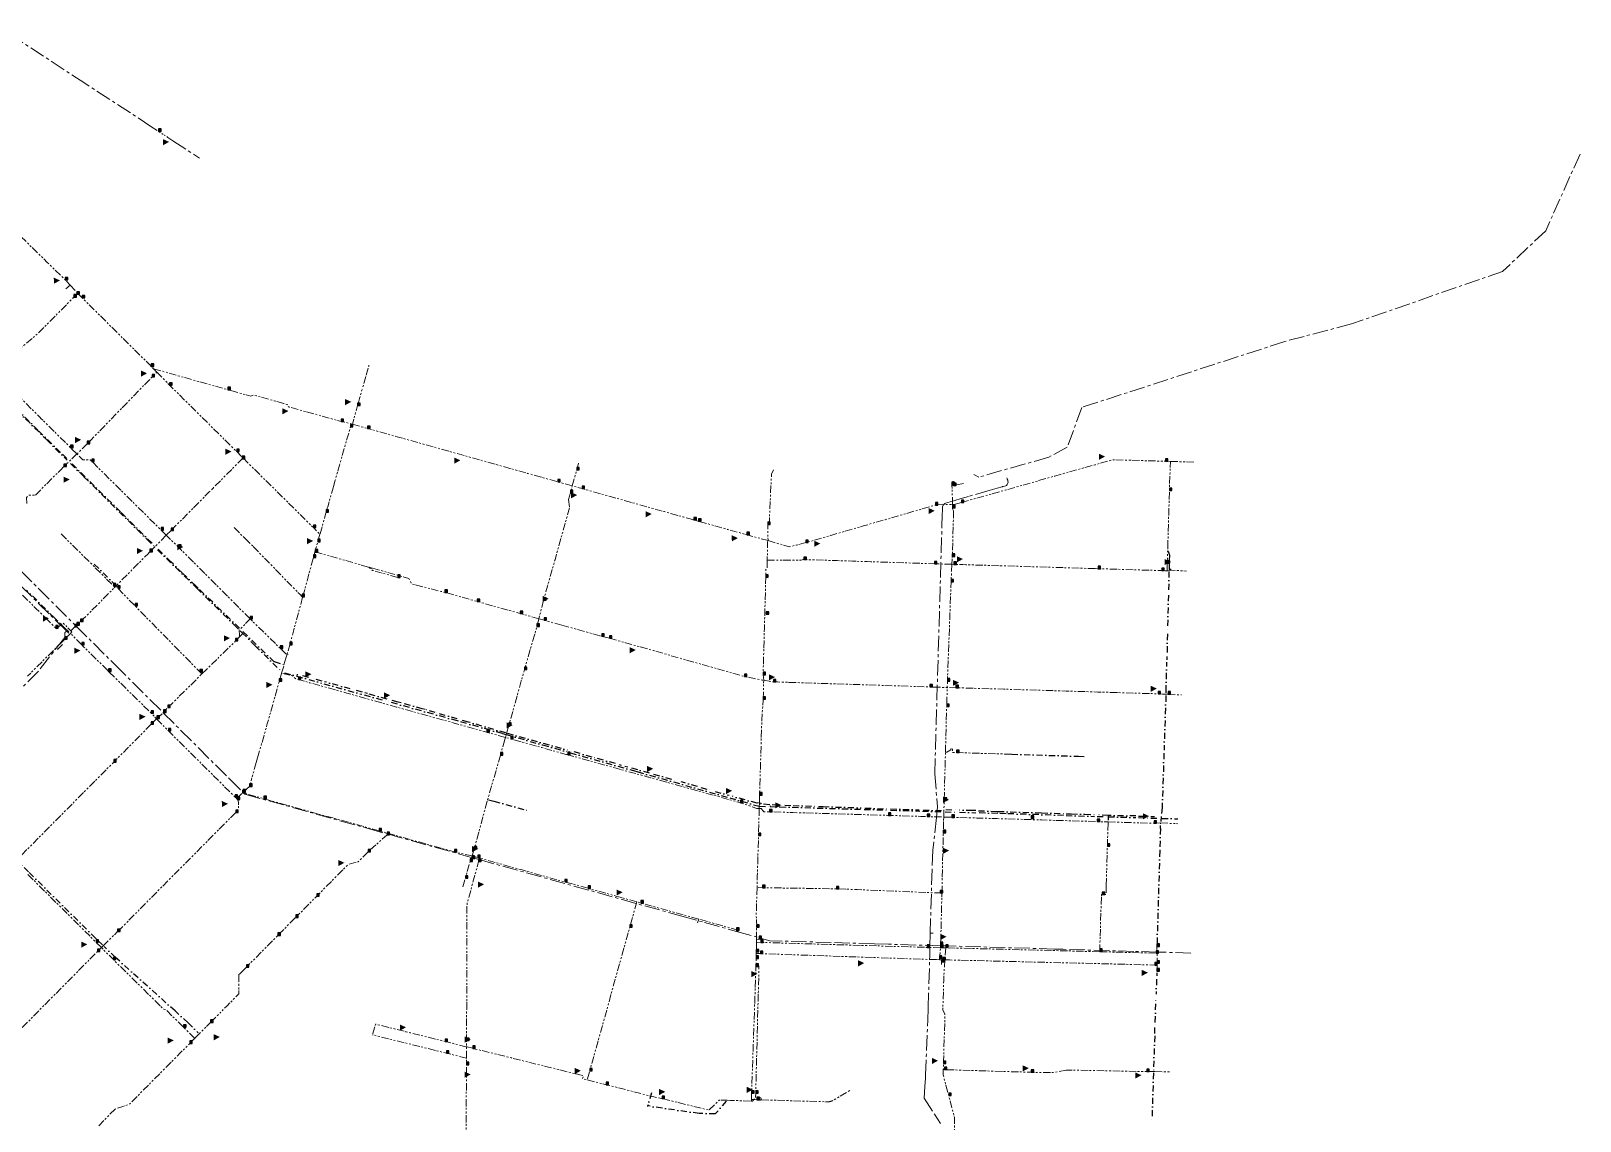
# Model space of a CAD drawing. Header units: millimetres. Extents: x 489358 to 493084, y 5457635 to 5460242.
# Drawn here: x 491824 to 493084, y 5458499 to 5459386 of the extents above; entities that cross this region are included whole.
import ezdxf

# ---------------------------------------------------------------- set-up
doc = ezdxf.new("R2010")
doc.units = ezdxf.units.MM
doc.header["$LTSCALE"] = 10
for name, pattern in [('CENTER', [2, 1.25, -0.25, 0.25, -0.25]), ('DASHDOT', [1, 0.5, -0.25, 0, -0.25]), ('PIPE', [1.305, 0.6, -0.15, 0.15, -0.15, 0.15, -0.105])]:
    doc.linetypes.add(name, pattern=pattern)
for name, color, linetype in [('Abandoned Mains', 10, 'Continuous'), ('Control Valves', 10, 'Continuous'), ('DFPS Mains', 10, 'Continuous'), ('Distribution Mains', 10, 'Continuous'), ('GVRD Trunk Mains', 10, 'Continuous'), ('Hydrants', 10, 'Continuous'), ('Transmission Mains', 10, 'Continuous')]:
    doc.layers.add(name, color=color, linetype=linetype)

# ---------------------------------------------------------------- blocks, each defined once
blk = doc.blocks.new('SUPPLYPOINT')
at = {"linetype": 'Continuous'}
h = blk.add_hatch(color=256, dxfattribs=at)
h.paths.add_polyline_path([(0, 3.90525), (0, 0), (3.90525, 0), (3.90525, 3.90525)])
h.paths.add_polyline_path([(3.254375, 1.952625, -1), (0.650875, 1.952625, -1)], flags=16)
blk.add_lwpolyline([(0, 0), (3.90525, 0), (3.90525, 3.90525), (0, 3.90525)], close=True)
blk.add_circle((1.952625, 1.952625), 1.30175)
blk = doc.blocks.new('DAR')
blk.add_solid([(-2.25, 0.34), (-2.24, -0.41), (0, 0)])

msp = doc.modelspace()

# ---------------------------------------------------------------- linework, layer by layer
at = {"layer": 'Abandoned Mains', "color": 40, "linetype": 'DASHDOT', "lineweight": -3, "true_color": 0xffaa00}
for points in [[(491783.828, 5459105.544, 0), (491836.629, 5459053.16, 0), (491853.394, 5459036.521, 0)], [(491853.083, 5459037.687, 0), (491848.089, 5459042.638, 0), (491829.698, 5459060.888, 0), (491789.516, 5459100.767, 0)], [(491856.232, 5459033.705, 0), (491867.139, 5459022.879, 0), (491918.142, 5458972.24, 0), (491923.914, 5458966.556, 0)], [(491857.411, 5459033.397, 0), (491897.411, 5458993.739, 0), (491924.408, 5458966.966, 0)], [(491991.245, 5458900.591, 0), (491959.534, 5458931.661, 0), (491937.753, 5458952.99, 0), (491925.344, 5458965.151, 0)], [(491993.597, 5458899.68, 0), (491960.024, 5458932.171, 0), (491958.054, 5458934.071, 0), (491947.113, 5458944.66, 0), (491938.143, 5458953.34, 0), (491925.773, 5458965.495, 0)], [(492748.929, 5458962.345, 0), (492750.018, 5458959.207, 0)], [(492750.018, 5458959.207, 0), (492749.913, 5458954.873, 0)], [(491875.54, 5458951.838, 0), (491892.226, 5458935.296, 0), (491893.291, 5458934.188, 0)], [(492098.703, 5458949.421, 0), (492101.408, 5458948.66, 0)], [(492749.696, 5458945.879, 0), (492749.282, 5458928.829, 0)], [(492749.855, 5458952.462, 0), (492749.737, 5458947.597, 0)], [(492751.467, 5458947.557, 0), (492750.567, 5458947.557, 0), (492749.737, 5458947.597, 0)], [(491845.809, 5458905.469, 0), (491843.03, 5458908.215, 0), (491820.327, 5458930.703, 0)], [(492749.257, 5458926.706, 0), (492748.512, 5458897.119, 0)], [(491854.683, 5458896.856, 0), (491851.039, 5458900.287, 0), (491849.739, 5458901.576, 0), (491847.229, 5458904.062, 0)], [(491991.245, 5458900.591, 0), (491992.876, 5458898.96, 0)], [(491996.445, 5458895.392, 0), (491993.694, 5458892.641, 0)], [(491996.445, 5458895.392, 0), (491994.301, 5458897.536, 0)], [(492026.928, 5458870.714, 0), (492021.796, 5458872.392, 0), (491995.034, 5458898.291, 0)], [(492006.395, 5458885.442, 0), (491996.445, 5458895.392, 0)], [(492748.462, 5458895.074, 0), (492748.061, 5458878.795, 0)], [(491845.211, 5458882.906, 0), (491846.246, 5458882.938, 0), (491852.776, 5458889.532, 0)], [(492006.395, 5458885.442, 0), (492027.433, 5458864.695, 0)], [(492747.313, 5458847.018, 0), (492747.317, 5458848.255, 0), (492747.928, 5458871.968, 0)], [(492748.037, 5458876.78, 0), (492747.946, 5458873.84, 0)], [(492030.168, 5458863.429, 0), (492040.195, 5458860.743, 0)], [(492040.585, 5458862.233, 0), (492040.195, 5458860.743, 0)], [(492040.195, 5458860.743, 0), (492060.339, 5458855.024, 0)], [(492050.071, 5458859.66, 0), (492042.895, 5458861.643, 0)], [(492060.806, 5458856.693, 0), (492053.009, 5458858.848, 0)], [(492062.266, 5458854.487, 0), (492093.104, 5458845.897, 0)], [(492083.755, 5458850.349, 0), (492062.734, 5458856.16, 0)], [(492093.588, 5458847.626, 0), (492086.691, 5458849.536, 0)], [(492095.031, 5458845.361, 0), (492113.729, 5458840.152, 0)], [(492113.741, 5458842.052, 0), (492097.853, 5458846.444, 0), (492095.515, 5458847.092, 0)], [(492125.013, 5458838.938, 0), (492122.632, 5458839.594, 0), (492116.679, 5458841.24, 0)], [(492747.217, 5458844.905, 0), (492745.673, 5458800.537, 0)], [(492207.588, 5458813.996, 0), (492171.79, 5458823.975, 0), (492170.826, 5458824.244, 0), (492114.692, 5458839.884, 0)], [(492170.75, 5458825.946, 0), (492152.891, 5458831.125, 0), (492144.691, 5458833.494, 0), (492142.341, 5458834.144, 0), (492127.951, 5458838.127, 0)], [(492210.288, 5458814.496, 0), (492179.79, 5458823.325, 0), (492173.678, 5458825.097, 0)], [(492207.588, 5458813.996, 0), (492210.538, 5458813.146, 0), (492240.148, 5458804.757, 0), (492259.954, 5458799.145, 0)], [(492211.438, 5458814.196, 0), (492260.477, 5458800.488, 0)], [(492262.581, 5458798.401, 0), (492314.055, 5458783.819, 0), (492317.524, 5458782.839, 0), (492392.372, 5458761.62, 0), (492416.43, 5458754.801, 0), (492425.23, 5458754.551, 0)], [(492299.497, 5458789.568, 0), (492280.425, 5458794.898, 0), (492262.611, 5458799.887, 0)], [(492621.746, 5458797.143, 0), (492676.228, 5458795.511, 0)], [(492676.228, 5458795.511, 0), (492680.794, 5458795.374, 0)], [(492745.621, 5458798.029, 0), (492744.118, 5458753.854, 0), (492743.213, 5458746.572, 0)], [(492302.433, 5458788.749, 0), (492304.197, 5458788.257, 0)], [(492307.133, 5458787.438, 0), (492309.497, 5458786.778, 0)], [(492312.433, 5458785.959, 0), (492327.526, 5458781.739, 0)], [(492330.462, 5458780.919, 0), (492349.895, 5458775.489, 0)], [(492366.054, 5458770.98, 0), (492355.773, 5458773.849, 0), (492352.831, 5458774.67, 0)], [(492368.99, 5458770.16, 0), (492376.364, 5458768.1, 0)], [(492380.482, 5458766.95, 0), (492391.851, 5458763.742, 0)], [(492196.309, 5458759.916, 0), (492200.539, 5458759.045, 0)], [(492200.539, 5458759.045, 0), (492229.288, 5458750.996, 0)], [(492415.86, 5458757.551, 0), (492414.68, 5458757.301, 0), (492394.785, 5458762.914, 0)], [(492432.042, 5458755.808, 0), (492424.98, 5458756.051, 0), (492418.21, 5458756.531, 0), (492417.43, 5458757.501, 0), (492417.42, 5458757.501, 0)], [(492425.28, 5458755.151, 0), (492425.23, 5458754.551, 0)], [(492425.23, 5458754.551, 0), (492433.18, 5458754.301, 0)], [(492433.18, 5458754.301, 0), (492499.82, 5458752.304, 0)], [(492437.131, 5458755.633, 0), (492443.878, 5458755.401, 0), (492461.545, 5458754.793, 0)], [(492464.591, 5458754.688, 0), (492468.268, 5458754.561, 0), (492499.343, 5458753.484, 0)], [(492502.389, 5458753.379, 0), (492520.228, 5458752.766, 0)], [(492523.226, 5458752.662, 0), (492546.565, 5458751.859, 0)], [(492501.861, 5458752.299, 0), (492520.199, 5458751.727, 0)], [(492523.197, 5458751.633, 0), (492547.043, 5458750.89, 0)], [(492549.093, 5458750.829, 0), (492565.587, 5458750.334, 0)], [(492549.611, 5458751.755, 0), (492565.673, 5458751.203, 0)], [(492567.589, 5458750.274, 0), (492577.144, 5458749.988, 0)], [(492568.173, 5458752.053, 0), (492577.204, 5458751.757, 0)], [(492579.164, 5458749.928, 0), (492592.661, 5458749.523, 0)], [(492592.709, 5458751.236, 0), (492589.773, 5458751.333, 0), (492579.223, 5458751.69, 0)], [(492663.992, 5458747.376, 0), (492617.171, 5458748.784, 0), (492610.421, 5458748.984, 0), (492594.698, 5458749.456, 0)], [(492594.754, 5458751.169, 0), (492609.881, 5458750.664, 0), (492610.501, 5458750.644, 0), (492646.12, 5458749.454, 0), (492664.068, 5458748.834, 0)], [(492665.997, 5458748.792, 0), (492670.17, 5458748.654, 0), (492681.12, 5458748.284, 0), (492689.241, 5458748.018, 0)], [(492665.997, 5458747.214, 0), (492689.15, 5458746.619, 0)], [(492691.248, 5458746.556, 0), (492700.28, 5458746.284, 0)], [(492700.308, 5458747.244, 0), (492691.306, 5458747.95, 0)], [(492700.28, 5458746.284, 0), (492700.202, 5458743.597, 0)], [(492700.308, 5458747.244, 0), (492700.28, 5458746.284, 0)], [(492700.28, 5458746.284, 0), (492722.759, 5458745.607, 0)], [(492722.786, 5458746.908, 0), (492700.308, 5458747.244, 0)], [(492724.769, 5458745.552, 0), (492732.763, 5458745.312, 0)], [(492724.814, 5458746.84, 0), (492731.594, 5458746.615, 0)], [(492734.8, 5458745.251, 0), (492742.019, 5458745.034, 0)], [(492735.01, 5458746.501, 0), (492737.808, 5458746.404, 0)], [(492743.213, 5458746.572, 0), (492742.941, 5458742.3, 0)], [(492744.016, 5458744.974, 0), (492756.904, 5458744.592, 0)], [(492742.692, 5458736.831, 0), (492742.177, 5458718.704, 0), (492739.962, 5458642.337, 0)], [(492742.692, 5458736.831, 0), (492742.73, 5458738.049, 0), (492742.78, 5458739.104, 0)], [(491882.12, 5458642.049, 0), (491878.341, 5458645.686, 0), (491876.411, 5458647.596, 0), (491822.09, 5458701.383, 0), (491813.044, 5458710.428, 0)], [(491951.743, 5458578.638, 0), (491941.303, 5458588.237, 0), (491892.842, 5458631.736, 0), (491883.562, 5458640.662, 0)], [(492739.651, 5458614.153, 0), (492739.231, 5458601.94, 0)], [(492739.801, 5458619.322, 0), (492739.721, 5458616.973, 0)], [(492738.14, 5458569.921, 0), (492738.429, 5458578.953, 0), (492739.175, 5458599.134, 0)], [(491951.743, 5458578.638, 0), (491960.132, 5458570.341, 0)], [(492738.055, 5458567.924, 0), (492737.105, 5458539.965, 0)], [(492737.07, 5458537.843, 0), (492735.817, 5458499.697, 0)], [(492328.634, 5458521.577, 0), (492325.735, 5458510.947, 0)], [(492389.531, 5458514.79, 0), (492380.683, 5458504.498, 0), (492367.583, 5458504.848, 0), (492325.735, 5458510.947, 0)], [(492416.629, 5458515.981, 0), (492417.529, 5458515.956, 0)], [(492325.235, 5458511.047, 0), (492325.735, 5458510.947, 0)]]:
    msp.add_polyline3d(points, dxfattribs=at)
at = {"layer": 'DFPS Mains', "color": 5, "linetype": 'CENTER', "lineweight": 5}
for points in [[(491852.959, 5458897.391, 0), (491852.529, 5458897.822, 0), (491838.835, 5458911.394, 0), (491795.295, 5458954.543, 0)], [(491851.526, 5458896.15, 0), (491851.503, 5458892.224, 0), (491830.147, 5458864.836, 0), (491796.665, 5458831.029, 0)], [(491852.959, 5458897.391, 0), (491851.988, 5458896.55, 0), (491851.526, 5458896.15, 0)], [(491854.683, 5458895.687, 0), (491853.461, 5458896.889, 0), (491852.959, 5458897.391, 0)]]:
    msp.add_polyline3d(points, dxfattribs=at)
at = {"layer": 'Distribution Mains', "color": 140, "linetype": 'PIPE', "lineweight": 5, "true_color": 0x00aaff, "flags": 128}
for points in [[(491921.625, 5459308.016), (491927.818, 5459303.971), (491929.898, 5459302.612), (491932.827, 5459300.698)], [(491939.414, 5459296.371), (491937.743, 5459297.469), (491935.408, 5459299), (491932.827, 5459300.698)], [(491797.045, 5459236.74), (491801.003, 5459232.868), (491803.647, 5459230.281), (491837.286, 5459197.371), (491844.027, 5459190.771), (491849.917, 5459185.011), (491851.887, 5459183.081), (491855.877, 5459178.861)], [(491862.017, 5459172.121), (491861.383, 5459171.483), (491859.007, 5459169.091), (491846.987, 5459156.97), (491829.806, 5459139.65), (491816.347, 5459128.249), (491812.267, 5459124.129), (491802.817, 5459114.597), (491802.167, 5459113.957), (491795.184, 5459107.16)], [(491852.327, 5459175.771), (491855.877, 5459178.861)], [(491855.877, 5459178.861), (491862.017, 5459172.121)], [(491862.017, 5459172.121), (491865.687, 5459168.491), (491876.958, 5459157.301), (491887.998, 5459146.342), (491920.407, 5459114.165), (491921.89, 5459112.693), (491923.8, 5459110.743)], [(491861.324, 5459041.478), (491856.273, 5459046.517), (491835.706, 5459066.936), (491832.163, 5459070.454), (491831.595, 5459071.018), (491800.071, 5459102.315), (491796.875, 5459105.484)], [(491870.999, 5459050.988), (491872.589, 5459052.63), (491901.649, 5459082.621), (491905.279, 5459086.371), (491922.024, 5459103.659), (491922.59, 5459104.243), (491926.34, 5459108.143)], [(491923.8, 5459110.743), (491950.971, 5459103.074), (491984.192, 5459093.695), (491987.302, 5459092.815), (491995.052, 5459090.615), (492002.843, 5459088.396), (492004.743, 5459089.446), (492005.913, 5459089.116), (492007.373, 5459088.716), (492021.772, 5459084.696), (492024.982, 5459083.806), (492029.392, 5459082.576), (492032.342, 5459081.746), (492033.392, 5459079.896), (492034.292, 5459079.646), (492041.592, 5459077.596), (492044.272, 5459076.847), (492061.935, 5459071.905), (492063.642, 5459071.427), (492076.241, 5459067.897), (492078.991, 5459067.447), (492084.541, 5459065.897)], [(491923.8, 5459110.743), (491924.84, 5459109.683), (491926.34, 5459108.143)], [(491926.34, 5459108.143), (491936.79, 5459097.443), (491942.786, 5459091.497), (491989.163, 5459045.504), (491991.343, 5459043.344), (491996.523, 5459038.215)], [(492096.633, 5459105.516), (492098.734, 5459113.012), (492098.951, 5459113.737)], [(492090.141, 5459082.327), (492091.359, 5459086.686), (492093.673, 5459094.947)], [(492096.385, 5459104.632), (492093.673, 5459094.947)], [(492090.141, 5459082.327), (492089.741, 5459080.897), (492085.441, 5459065.637)], [(492070.05, 5459015.016), (492071.542, 5459020.26), (492075.023, 5459032.466), (492075.783, 5459035.116), (492083.891, 5459063.547), (492084.541, 5459065.897)], [(492084.541, 5459065.897), (492085.441, 5459065.637)], [(492085.441, 5459065.637), (492097.791, 5459062.147)], [(492264.335, 5459015.5), (492252.586, 5459018.799), (492240.536, 5459022.169), (492227.936, 5459025.699), (492213.537, 5459029.739), (492192.688, 5459035.579), (492174.529, 5459040.658), (492156.459, 5459045.718), (492120.69, 5459055.738), (492097.791, 5459062.147)], [(491869.839, 5459049.789), (491868.979, 5459048.949), (491861.324, 5459041.478)], [(491870.999, 5459050.988), (491869.839, 5459049.789)], [(491847.914, 5459028.262), (491850.834, 5459031.279), (491861.324, 5459041.478)], [(491934.08, 5458975.34), (491929.778, 5458979.597), (491908.7, 5459000.487), (491906.381, 5459002.785), (491873.527, 5459035.346), (491872.228, 5459036.633), (491866.194, 5459036.608), (491861.324, 5459041.478)], [(491996.523, 5459038.215), (491995.843, 5459037.545), (491978.74, 5459020.317), (491972.222, 5459013.752)], [(491996.523, 5459038.215), (492027.485, 5459007.524), (492028.336, 5459006.688), (492053.694, 5458981.544), (492059.054, 5458976.194)], [(492264.335, 5459015.5), (492267.935, 5459028.45), (492268.685, 5459031.09), (492269.095, 5459032.55), (492269.585, 5459034.3)], [(492580.872, 5459002.006), (492591.357, 5459004.968), (492616.523, 5459012.078), (492650.898, 5459021.791), (492656.82, 5459023.464), (492689.648, 5459032.738), (492693.498, 5459033.828), (492698.568, 5459035.258), (492703.938, 5459036.799), (492712.79, 5459036.533), (492743.518, 5459035.609), (492746.868, 5459035.509)], [(492746.868, 5459035.509), (492750.818, 5459035.399)], [(492748.702, 5458965.222), (492749.868, 5459004.898), (492750.068, 5459011.609), (492750.818, 5459035.399)], [(492750.818, 5459035.399), (492770.916, 5459034.86)], [(491827.558, 5459008.056), (491831.648, 5459012.116), (491833.178, 5459013.637), (491847.914, 5459028.262)], [(492428.028, 5459028.504), (492426.378, 5459024.904), (492424.909, 5458992.993), (492424.629, 5458986.853), (492423.379, 5458986.253)], [(492573.172, 5459016.156), (492573.222, 5459017.656), (492574.222, 5459019.256)], [(492582.672, 5459017.556), (492574.672, 5459015.756), (492574.072, 5459015.656), (492573.172, 5459015.506)], [(491820.658, 5459001.196), (491820.468, 5459006.086), (491822.188, 5459007.826), (491827.558, 5459008.056)], [(491937.97, 5458979.201), (491957.712, 5458999.142), (491969.033, 5459010.541), (491971.352, 5459012.882)], [(491972.222, 5459013.752), (491971.352, 5459012.882)], [(492070.05, 5459015.016), (492069.733, 5459013.904), (492065.351, 5458998.551)], [(492261.236, 5459004.349), (492262.785, 5459009.949), (492264.335, 5459015.5)], [(492362.682, 5458987.983), (492360.332, 5458988.641), (492355.124, 5458990.099), (492354.45, 5458990.288), (492340.136, 5458994.292), (492339.269, 5458994.535), (492333.532, 5458996.141), (492330.222, 5458997.069), (492323.043, 5458999.08), (492303.383, 5459004.59), (492295.342, 5459006.84), (492272.285, 5459013.3), (492264.335, 5459015.5)], [(492573.172, 5459015.506), (492573.172, 5459016.156)], [(492573.672, 5459000.356), (492573.172, 5459015.506)], [(492064.294, 5458994.845), (492064.044, 5458993.995), (492063.624, 5458992.495), (492059.054, 5458976.194)], [(492065.038, 5458997.453), (492064.294, 5458994.845)], [(492065.351, 5458998.551), (492065.038, 5458997.453)], [(492262.186, 5458997.749), (492258.315, 5458983.989), (492250.287, 5458955.456), (492250.145, 5458954.953), (492249.24, 5458951.737), (492244.207, 5458933.848), (492241.647, 5458924.738), (492240.987, 5458922.398), (492237.188, 5458907.348)], [(492261.236, 5459004.349), (492262.186, 5458997.749)], [(492423.579, 5458970.952), (492441.128, 5458965.903), (492446.678, 5458967.343), (492454.228, 5458969.303), (492458.32, 5458970.488), (492463.082, 5458971.868), (492465.137, 5458972.463), (492475.496, 5458975.464), (492492.026, 5458980.254), (492501.29, 5458982.942), (492518.153, 5458987.835), (492518.73, 5458988.003), (492519.26, 5458988.157), (492524.925, 5458989.795), (492550.963, 5458997.346), (492558.023, 5458999.396), (492559.773, 5458999.906)], [(492559.773, 5458999.906), (492560.673, 5459000.156)], [(492560.673, 5459000.156), (492573.672, 5459000.356)], [(492574.522, 5458995.306), (492573.502, 5458960.795), (492573.422, 5458958.105), (492573.122, 5458951.704)], [(492573.672, 5459000.356), (492575.022, 5459000.356)], [(492573.672, 5459000.356), (492573.722, 5458998.706)], [(492574.522, 5458995.306), (492573.672, 5458996.856), (492573.672, 5458997.746), (492573.722, 5458998.706)], [(492575.022, 5459000.356), (492580.872, 5459002.006)], [(491937.97, 5458979.201), (491934.08, 5458975.34)], [(491989.244, 5458981.592), (491997.251, 5458973.638)], [(492362.682, 5458987.983), (492363.259, 5458987.822), (492363.741, 5458987.687)], [(492363.741, 5458987.687), (492366.624, 5458986.88)], [(492366.624, 5458986.88), (492367.12, 5458986.741), (492367.616, 5458986.602)], [(492367.616, 5458986.602), (492377.081, 5458983.951), (492390.68, 5458980.141), (492399.083, 5458977.795), (492400.24, 5458977.471), (492406.379, 5458975.751), (492423.579, 5458970.952)], [(492423.379, 5458986.253), (492423.329, 5458984.103), (492423.529, 5458971.602), (492423.579, 5458970.952)], [(491848.513, 5458976.472), (491874.442, 5458950.741), (491891.123, 5458934.187), (491892.207, 5458933.111)], [(491934.08, 5458975.34), (491920.632, 5458961.756)], [(492002.179, 5458907.335), (491966.794, 5458942.893), (491955.998, 5458953.613), (491945.856, 5458963.683), (491944.083, 5458965.444), (491934.08, 5458975.34)], [(491997.251, 5458973.638), (491997.96, 5458972.933)], [(491997.96, 5458972.933), (492004.794, 5458966.143)], [(492059.054, 5458976.194), (492057.344, 5458970.094), (492056.574, 5458967.364), (492054.984, 5458961.724)], [(492423.579, 5458970.952), (492423.179, 5458970.102), (492422.929, 5458954.941)], [(491780.537, 5458962.848), (491791.136, 5458952.338), (491801.072, 5458942.484), (491803.195, 5458942.069), (491803.929, 5458941.342), (491808.52, 5458936.792), (491809.166, 5458934.463), (491815.992, 5458927.698), (491828.073, 5458915.726), (491838.31, 5458905.58), (491842.84, 5458901.091), (491844.118, 5458899.824), (491844.828, 5458899.12)], [(491920.632, 5458961.756), (491918.412, 5458959.51), (491917.555, 5458958.646), (491895.021, 5458935.928)], [(492004.794, 5458966.143), (492042.845, 5458927.043)], [(492053.544, 5458956.444), (492047.425, 5458933.783), (492044.995, 5458924.893)], [(492053.984, 5458958.184), (492053.744, 5458957.344), (492053.544, 5458956.444)], [(492054.984, 5458961.724), (492053.984, 5458958.184)], [(492053.984, 5458958.184), (492055.194, 5458957.894)], [(492054.984, 5458961.724), (492098.703, 5458949.421)], [(492422.929, 5458954.941), (492422.829, 5458948.551), (492421.879, 5458947.351), (492421.729, 5458941.251)], [(492422.929, 5458954.941), (492450.578, 5458955.002), (492452.128, 5458955.602), (492452.728, 5458955.552)], [(492573.122, 5458951.704), (492558.873, 5458952.105), (492524.125, 5458953.234), (492507.232, 5458953.78), (492504.325, 5458953.874), (492492.176, 5458954.274), (492488.216, 5458954.404), (492479.696, 5458954.673), (492452.728, 5458955.552)], [(492748.27, 5458951.028), (492748.316, 5458952.527), (492748.355, 5458953.827), (492748.702, 5458965.222)], [(492122.306, 5458940.996), (492101.896, 5458946.73), (492098.703, 5458949.421)], [(492101.697, 5458948.578), (492131.292, 5458940.245), (492133.542, 5458935.845), (492137.613, 5458934.789), (492157.769, 5458929.558), (492158.32, 5458929.415), (492160.69, 5458928.795), (492187.01, 5458921.414)], [(492573.122, 5458951.704), (492572.472, 5458937.354), (492570.153, 5458874.944), (492569.472, 5458856.654), (492569.322, 5458851.454)], [(492689.712, 5458948.181), (492666.76, 5458948.876), (492653.919, 5458949.265), (492639.019, 5458949.715), (492618.16, 5458950.34), (492615.803, 5458950.412), (492584.465, 5458951.362), (492582.021, 5458951.437), (492581.122, 5458951.464), (492574.772, 5458951.654), (492573.122, 5458951.704)], [(492689.712, 5458948.181), (492691.555, 5458948.129)], [(492691.555, 5458948.129), (492692.455, 5458948.103), (492693.706, 5458948.066)], [(492746.631, 5458946.472), (492743.817, 5458946.556), (492693.706, 5458948.066)], [(492746.631, 5458946.472), (492748.132, 5458946.481)], [(492748.27, 5458951.028), (492748.164, 5458947.53), (492748.132, 5458946.481)], [(492748.132, 5458946.481), (492748.632, 5458946.473)], [(492748.632, 5458946.473), (492751.467, 5458946.83), (492764.053, 5458946.22)], [(491864.39, 5458905.037), (491866.53, 5458907.197), (491872.1, 5458912.817), (491891.611, 5458932.478)], [(491892.207, 5458933.111), (491891.611, 5458932.478)], [(491893.291, 5458934.178), (491892.207, 5458933.111)], [(491895.021, 5458935.928), (491893.291, 5458934.178)], [(491963.083, 5458862.45), (491961.473, 5458864.07), (491938.586, 5458887.384), (491913.019, 5458913.429), (491908.728, 5458917.8), (491894.641, 5458932.148), (491893.291, 5458934.178)], [(492420.03, 5458857.501), (492419.53, 5458861.801), (492419.807, 5458871.776), (492420.574, 5458899.397), (492420.829, 5458908.545), (492420.879, 5458910.341), (492420.898, 5458911.042), (492421.029, 5458915.841), (492421.729, 5458941.251)], [(492044.995, 5458924.893), (492043.065, 5458917.613), (492037.885, 5458898.463), (492035.979, 5458891.409), (492034.596, 5458886.293), (492032.363, 5458878.572)], [(492042.845, 5458927.043), (492044.575, 5458925.313), (492044.995, 5458924.893)], [(492187.01, 5458921.414), (492187.492, 5458921.279)], [(492237.188, 5458907.348), (492222.038, 5458911.597), (492197.379, 5458918.506), (492187.492, 5458921.279)], [(491844.828, 5458899.12), (491849.821, 5458904.163), (491856.503, 5458897.52)], [(491856.503, 5458897.52), (491859.671, 5458900.719), (491860.625, 5458901.592), (491861.359, 5458902.264), (491863.653, 5458904.362), (491864.39, 5458905.037)], [(491993.694, 5458892.641), (491993.529, 5458894.5), (491993.229, 5458897.89), (492002.179, 5458907.335)], [(492032.363, 5458878.572), (492031.268, 5458878.869), (492026.81, 5458883.3), (492002.179, 5458907.335)], [(492237.188, 5458907.348), (492235.588, 5458901.148), (492227.768, 5458874.247), (492225.388, 5458866.037), (492222.808, 5458856.847), (492212.938, 5458821.686), (492212.688, 5458820.796), (492211.118, 5458815.232)], [(492255.866, 5458902.158), (492241.438, 5458906.148), (492237.188, 5458907.348)], [(491856.139, 5458895.486), (491851.54, 5458890.787)], [(491856.503, 5458897.52), (491857.335, 5458896.693), (491856.139, 5458895.486)], [(491865.292, 5458886.132), (491856.139, 5458895.486)], [(491993.694, 5458892.641), (491990.395, 5458889.341), (491989.325, 5458888.281), (491966.544, 5458865.85)], [(492255.866, 5458902.158), (492287.187, 5458893.49)], [(492288.729, 5458893.063), (492287.958, 5458893.276), (492287.187, 5458893.49)], [(492288.729, 5458893.063), (492294.508, 5458891.464)], [(492294.508, 5458891.464), (492304.355, 5458888.739), (492307.545, 5458887.859), (492315.794, 5458885.579), (492316.634, 5458885.349), (492330.383, 5458881.439), (492376.072, 5458868.44), (492398.65, 5458862.02), (492404.33, 5458860.401), (492418.78, 5458857.551), (492420.03, 5458857.501)], [(491851.54, 5458890.787), (491821.304, 5458860.687)], [(491886.395, 5458865.353), (491872.45, 5458879.087), (491867.073, 5458884.379), (491865.292, 5458886.132)], [(492032.363, 5458878.572), (492031.41, 5458875.231)], [(492033.083, 5458878.412), (492032.363, 5458878.572)], [(491963.083, 5458862.45), (491966.544, 5458865.85)], [(492027.91, 5458863.174), (492028.153, 5458863.99), (492029.825, 5458869.759)], [(492028.955, 5458870.051), (492029.825, 5458869.759)], [(492029.825, 5458869.759), (492031.41, 5458875.231)], [(491887.749, 5458864.023), (491887.179, 5458864.581), (491886.395, 5458865.353)], [(491887.749, 5458864.023), (491904.222, 5458847.795), (491920.893, 5458831.379), (491921.742, 5458830.539), (491926.168, 5458826.02)], [(491926.168, 5458826.02), (491931.892, 5458831.189), (491932.291, 5458832.077), (491935.292, 5458835.089), (491962.603, 5458861.97)], [(491962.603, 5458861.97), (491963.083, 5458862.45)], [(492008.397, 5458794.235), (492015.955, 5458821.002), (492024.876, 5458852.572), (492025.996, 5458856.542), (492027.91, 5458863.174)], [(492209.881, 5458810.829), (492194.889, 5458815.02), (492175.804, 5458820.356), (492171.131, 5458821.662), (492151.75, 5458827.081), (492141.163, 5458830.04), (492125.33, 5458834.467), (492121.472, 5458835.546), (492115.676, 5458837.166), (492114.024, 5458837.628), (492097.609, 5458842.217), (492093.439, 5458843.383), (492086.605, 5458845.293), (492084.125, 5458845.986), (492080.828, 5458846.908), (492060.682, 5458852.54), (492050.655, 5458855.344), (492041.558, 5458857.887), (492039.504, 5458858.462), (492036.672, 5458860.821), (492027.91, 5458863.174)], [(492419.58, 5458841.951), (492420.03, 5458857.501)], [(492420.03, 5458857.501), (492427.279, 5458856.051)], [(492427.279, 5458856.051), (492427.879, 5458856.051), (492429.129, 5458856.011), (492431.37, 5458855.938), (492433.1, 5458855.882), (492496.786, 5458853.812), (492502.286, 5458853.632), (492505.026, 5458853.542), (492516.275, 5458853.173), (492551.109, 5458852.039), (492555.274, 5458851.903), (492569.322, 5458851.454)], [(492416.546, 5458758.715), (492416.68, 5458763.951), (492417.173, 5458780.551), (492418.48, 5458824.601), (492419.509, 5458840.829), (492419.58, 5458841.951)], [(492567.883, 5458798.743), (492568.413, 5458818.574), (492568.873, 5458835.954), (492569.322, 5458851.454)], [(492746.839, 5458846.025), (492744.541, 5458846.132), (492740.818, 5458846.305), (492739.618, 5458846.345), (492691.808, 5458847.785), (492678.903, 5458848.175), (492676.269, 5458848.254), (492666.021, 5458848.566), (492662.2, 5458848.681), (492615.315, 5458850.085), (492607.421, 5458850.324), (492596.736, 5458850.644), (492578.772, 5458851.184), (492576.372, 5458851.254), (492569.322, 5458851.454)], [(492746.839, 5458846.025), (492748.837, 5458845.932)], [(492748.837, 5458845.932), (492759.785, 5458845.372)], [(491921.793, 5458821.488), (491902.303, 5458801.832), (491891.321, 5458790.757), (491886.628, 5458786.02), (491882.741, 5458782.097), (491853.38, 5458752.485), (491821.64, 5458720.484), (491812.767, 5458711.564)], [(491921.793, 5458821.488), (491926.168, 5458826.02)], [(491926.168, 5458826.02), (491935.843, 5458816.139), (491990.045, 5458762.23), (491991.245, 5458761.03)], [(492209.388, 5458809.073), (492205.938, 5458796.445), (492198.309, 5458770.065), (492198.139, 5458769.475), (492195.43, 5458760.115), (492186.252, 5458726.115), (492184.87, 5458720.995), (492184.64, 5458720.145), (492182.99, 5458714.294)], [(492209.388, 5458809.073), (492209.881, 5458810.829)], [(492209.881, 5458810.829), (492211.118, 5458815.232)], [(492260.339, 5458796.807), (492259.473, 5458797.048), (492239.532, 5458802.586), (492214.282, 5458809.599), (492209.881, 5458810.829)], [(492007.312, 5458790.392), (492003.5, 5458776.889)], [(492008.397, 5458794.235), (492007.312, 5458790.392)], [(492260.339, 5458796.807), (492261.014, 5458796.62)], [(492416.378, 5458752.965), (492414.55, 5458753.02), (492401.11, 5458757.705), (492392.595, 5458760.071), (492376.737, 5458764.476), (492366.646, 5458767.279), (492360.631, 5458768.949), (492354.834, 5458770.558), (492350.431, 5458771.782), (492327.964, 5458778.023), (492326.649, 5458778.388), (492326.006, 5458778.567), (492325.268, 5458778.772), (492317.076, 5458781.048), (492313.553, 5458782.027), (492310.006, 5458783.011), (492304.699, 5458784.485), (492300, 5458785.79), (492279.476, 5458791.491), (492262.479, 5458796.213), (492261.014, 5458796.62)], [(492566.886, 5458760.301), (492567.883, 5458798.743)], [(492621.746, 5458797.144), (492576.923, 5458798.453), (492573.573, 5458798.553), (492573.673, 5458801.603), (492572.123, 5458801.653), (492572.123, 5458800.753), (492569.023, 5458798.703), (492567.883, 5458798.743)], [(491991.245, 5458761.03), (491995.994, 5458765.791), (491996.644, 5458766.441), (491997.544, 5458767.231)], [(491997.544, 5458767.231), (492001.844, 5458770.991), (492002.959, 5458774.979), (492003.5, 5458776.889)], [(492182.99, 5458714.294), (492181.57, 5458714.624), (492168.44, 5458717.694), (492161.793, 5458719.553), (492139.662, 5458725.744), (492107.142, 5458734.843), (492101.293, 5458736.473), (492073.672, 5458744.167), (492071.002, 5458744.911), (492059.593, 5458748.089), (492022.149, 5458758.529), (492013.494, 5458760.941), (491999.044, 5458764.941), (491997.544, 5458767.231)], [(491894.492, 5458652.836), (491895.082, 5458653.436), (491918.093, 5458676.647), (491929.277, 5458687.929), (491984.886, 5458744.032), (491990.544, 5458749.74), (491992.845, 5458752.44), (491992.745, 5458757.49)], [(491991.245, 5458761.03), (491991.995, 5458760.29), (491992.645, 5458759.64), (491992.745, 5458757.49)], [(492416.378, 5458752.965), (492415.78, 5458730.95), (492414.835, 5458697.684), (492414.58, 5458688.689)], [(492416.546, 5458758.715), (492416.378, 5458752.965)], [(492416.378, 5458752.965), (492417.9, 5458752.919), (492420.265, 5458750.41), (492424.835, 5458750.274), (492434.276, 5458749.991), (492443.711, 5458749.709), (492462.911, 5458749.137), (492500.727, 5458748.007), (492521.077, 5458747.4), (492521.577, 5458747.385), (492531.118, 5458747.1), (492547.929, 5458746.598), (492553.108, 5458746.443), (492566.469, 5458746.031)], [(492566.469, 5458746.031), (492566.868, 5458759.692), (492566.886, 5458760.301)], [(492564.964, 5458684.193), (492565.184, 5458693.643), (492565.784, 5458718.943), (492566.124, 5458733.253), (492566.388, 5458743.247)], [(492566.388, 5458743.247), (492566.469, 5458746.031)], [(492566.469, 5458746.031), (492573.145, 5458745.848), (492578.064, 5458745.702), (492589.537, 5458745.361), (492593.521, 5458745.243), (492609.68, 5458744.764), (492637.689, 5458743.931), (492645.928, 5458743.686), (492664.838, 5458743.124), (492670.943, 5458742.942), (492680.888, 5458742.647), (492690.068, 5458742.374), (492691.378, 5458742.335), (492700.18, 5458742.073)], [(492700.132, 5458741.16), (492699.585, 5458722.229), (492699.019, 5458702.704)], [(492700.18, 5458742.073), (492700.132, 5458741.16)], [(492700.18, 5458742.073), (492723.63, 5458741.367), (492733.338, 5458741.075), (492737.638, 5458740.945), (492742.867, 5458741.252)], [(492742.867, 5458741.252), (492742.829, 5458740.653)], [(492742.867, 5458741.252), (492757.029, 5458740.609)], [(492113.942, 5458732.193), (492113.742, 5458731.693), (492098.193, 5458717.693)], [(492098.193, 5458717.693), (492096.663, 5458716.163), (492090.193, 5458709.692), (492082.043, 5458707.492), (492081.243, 5458706.682), (492077.443, 5458702.842), (492075.375, 5458700.754), (492056.748, 5458681.944), (492055.743, 5458680.929), (492048.131, 5458673.25), (492039.858, 5458664.9)], [(492175.39, 5458689.144), (492177.34, 5458696.194), (492181.02, 5458709.374), (492181.19, 5458709.994)], [(492188.518, 5458711.434), (492188.08, 5458709.822), (492187.523, 5458707.768), (492187.13, 5458706.321), (492185.742, 5458701.209), (492183.277, 5458692.13), (492178.689, 5458675.233), (492178.645, 5458661.439), (492178.643, 5458660.839), (492178.641, 5458660.239), (492178.466, 5458604.374), (492178.341, 5458565.255), (492178.338, 5458564.255), (492178.322, 5458559.11)], [(492181.19, 5458709.994), (492181.59, 5458711.494), (492182.14, 5458711.344)], [(492182.99, 5458714.294), (492182.49, 5458712.494), (492182.14, 5458711.344)], [(492182.14, 5458711.344), (492182.79, 5458711.144), (492183.09, 5458712.344), (492183.24, 5458712.894)], [(492276.986, 5458688.081), (492258.211, 5458693.31), (492257.662, 5458693.463), (492235.317, 5458699.686), (492223.498, 5458702.98), (492187.39, 5458713.045), (492182.99, 5458714.294)], [(492698.619, 5458690.264), (492698.999, 5458702.094), (492699.019, 5458702.704)], [(491881.308, 5458639.848), (491876.912, 5458644.203), (491874.213, 5458646.878), (491820.734, 5458700.02)], [(492698.619, 5458690.264), (492698.468, 5458682.91), (492695.42, 5458682.987), (492694.769, 5458683.004), (492693.88, 5458654.394)], [(492316.808, 5458677.006), (492311.09, 5458656.469), (492307.692, 5458644.267), (492279.315, 5458542.359), (492278.496, 5458539.418), (492276.481, 5458532.189)], [(492276.986, 5458688.081), (492277.564, 5458687.92), (492278.238, 5458687.732)], [(492316.808, 5458677.006), (492304.102, 5458680.529), (492303.234, 5458680.771), (492301.886, 5458681.146), (492300.538, 5458681.522), (492278.238, 5458687.732)], [(492367.153, 5458662.978), (492344.382, 5458669.313), (492320.225, 5458676.039), (492316.808, 5458677.006)], [(492414.58, 5458688.689), (492414.151, 5458673.439), (492413.931, 5458665.849), (492414.171, 5458661.189), (492414.331, 5458658.199)], [(492564.964, 5458684.193), (492563.664, 5458684.253), (492531.675, 5458685.542), (492515.876, 5458686.182), (492506.773, 5458686.545), (492496.088, 5458686.971), (492480.828, 5458687.581), (492479.178, 5458687.651), (492425.03, 5458688.46), (492419.18, 5458688.55), (492414.58, 5458688.689)], [(492563.974, 5458642.102), (492564.134, 5458648.792), (492564.964, 5458684.193)], [(492038.873, 5458663.906), (492039.365, 5458664.403), (492039.858, 5458664.9)], [(491882.611, 5458641.129), (491894.492, 5458652.836)], [(492038.873, 5458663.906), (492025.215, 5458650.12), (492024.158, 5458649.056), (492011.654, 5458636.47), (492003.215, 5458627.949), (492000.304, 5458625.01), (491999.219, 5458623.915)], [(492366.313, 5458659.931), (492367.153, 5458662.978)], [(492397.831, 5458653.029), (492398.001, 5458653.789), (492398.131, 5458654.349), (492382.992, 5458658.569), (492367.153, 5458662.978)], [(492414.151, 5458646.589), (492414.281, 5458656.349), (492414.331, 5458658.199)], [(492693.32, 5458636.473), (492693.88, 5458654.394)], [(491877.991, 5458636.586), (491881.308, 5458639.848)], [(491881.308, 5458639.848), (491882.611, 5458641.129)], [(491957.243, 5458565.989), (491956.449, 5458566.775), (491948.155, 5458574.985), (491933.514, 5458589.477), (491931.958, 5458589.611), (491891.141, 5458630.014), (491888.416, 5458632.803), (491886.995, 5458634.211), (491886.356, 5458634.845), (491881.308, 5458639.848)], [(492414.121, 5458644.139), (492414.011, 5458636.239), (492413.991, 5458634.989)], [(492414.151, 5458646.589), (492414.121, 5458644.139)], [(492414.121, 5458644.139), (492417.581, 5458644.049), (492419.081, 5458643.999)], [(492416.351, 5458647.809), (492416.201, 5458647.069), (492416.081, 5458646.499), (492414.151, 5458646.589)], [(492563.867, 5458639.727), (492552.925, 5458640.002), (492490.912, 5458641.854), (492423.699, 5458643.861), (492419.081, 5458643.999)], [(492562.925, 5458629.952), (492563.025, 5458631.202), (492563.867, 5458639.727)], [(492563.867, 5458639.727), (492563.924, 5458640.302), (492563.924, 5458641.302), (492563.974, 5458642.102)], [(492568.117, 5458639.62), (492563.867, 5458639.727)], [(492568.117, 5458639.62), (492567.449, 5458629.842)], [(492568.224, 5458641.202), (492568.174, 5458640.452), (492568.117, 5458639.62)], [(492693.32, 5458636.473), (492678.433, 5458636.848), (492568.117, 5458639.62)], [(492739.978, 5458635.293), (492739.918, 5458640.803)], [(491762.233, 5458518.708), (491776.239, 5458533.581), (491777.329, 5458534.681), (491789.08, 5458546.581), (491844.34, 5458602.524), (491877.491, 5458636.076), (491877.991, 5458636.586)], [(492410.021, 5458516.189), (492410.181, 5458521.349), (492410.242, 5458522.939), (492412.571, 5458590.839), (492413.431, 5458615.789), (492413.731, 5458624.489), (492413.781, 5458625.849), (492413.787, 5458627.255)], [(492413.787, 5458627.255), (492416.181, 5458624.599), (492415.561, 5458600.489), (492415.541, 5458599.589), (492413.984, 5458538.929), (492413.607, 5458524.235), (492413.531, 5458521.299), (492413.431, 5458517.349), (492412.124, 5458516.119)], [(492413.991, 5458634.989), (492413.931, 5458631.049), (492413.787, 5458627.255)], [(492413.991, 5458634.989), (492417.331, 5458634.899), (492418.831, 5458634.849)], [(492560.575, 5458630.002), (492499.427, 5458632.091), (492418.831, 5458634.849)], [(492560.575, 5458630.002), (492562.925, 5458629.952)], [(492562.925, 5458629.952), (492565.124, 5458629.902)], [(492565.124, 5458629.902), (492564.774, 5458629.002), (492564.764, 5458628.092), (492564.724, 5458625.952)], [(492565.124, 5458629.902), (492565.824, 5458629.882), (492567.449, 5458629.842)], [(492567.449, 5458629.842), (492566.574, 5458617.052), (492566.444, 5458612.792), (492565.725, 5458589.052), (492567.474, 5458585.652), (492566.336, 5458547.492), (492566.276, 5458545.402), (492566.126, 5458540.502)], [(492567.449, 5458629.842), (492571.124, 5458629.752), (492618.752, 5458628.583), (492639.651, 5458628.07)], [(492639.651, 5458628.07), (492640.65, 5458628.045)], [(492740.019, 5458625.593), (492738.169, 5458625.653), (492732.714, 5458625.787), (492675.34, 5458627.194), (492640.65, 5458628.045)], [(492693.32, 5458636.473), (492739.168, 5458635.323), (492739.978, 5458635.293)], [(492740.019, 5458625.593), (492740.069, 5458627.153), (492739.978, 5458635.293)], [(491993.193, 5458617.839), (491993.043, 5458602.089), (491983.603, 5458592.569), (491979.743, 5458588.679), (491977.631, 5458586.551)], [(491997.391, 5458622.068), (491993.813, 5458618.459), (491993.193, 5458617.839)], [(491997.391, 5458622.068), (491998.656, 5458623.347), (491999.219, 5458623.915)], [(492739.869, 5458620.753), (492740.019, 5458625.593)], [(491957.702, 5458566.454), (491960.843, 5458569.638), (491967.919, 5458576.768), (491970.126, 5458578.991)], [(491970.126, 5458578.991), (491977.631, 5458586.551)], [(492178.322, 5458559.11), (492177.822, 5458559.111), (492162.324, 5458563.06), (492160.814, 5458563.436), (492132.153, 5458570.577), (492129.058, 5458571.349), (492104.39, 5458577.495), (492103.546, 5458574.576), (492102.167, 5458569.81), (492101.889, 5458568.849)], [(491956.296, 5458565.03), (491953.143, 5458561.838), (491947.983, 5458556.637), (491946.043, 5458554.677), (491910.532, 5458518.836), (491904.091, 5458512.336), (491902.891, 5458511.936), (491898.654, 5458510.509), (491892.491, 5458508.435)], [(491957.243, 5458565.989), (491956.296, 5458565.03)], [(491957.702, 5458566.454), (491957.243, 5458565.989)], [(492178.293, 5458549.887), (492162.013, 5458553.927), (492159.019, 5458554.67), (492101.889, 5458568.849)], [(492178.293, 5458549.887), (492178.322, 5458559.11)], [(492178.322, 5458559.11), (492178.822, 5458559.108), (492183.326, 5458557.869), (492214.979, 5458550.02), (492243.791, 5458542.875), (492267.485, 5458536.999), (492270.397, 5458536.277), (492273.309, 5458535.555), (492272.638, 5458533.146), (492276.481, 5458532.189)], [(492177.843, 5458432.212), (492177.895, 5458448.172), (492177.905, 5458451.171), (492177.908, 5458452.17), (492177.938, 5458461.167), (492177.954, 5458466.164), (492178.166, 5458530.552), (492178.186, 5458536.629), (492178.194, 5458539.126), (492178.212, 5458544.551), (492178.293, 5458549.887)], [(492566.126, 5458540.502), (492565.976, 5458536.252), (492570.526, 5458519.452), (492575.176, 5458501.602), (492575.247, 5458424.092), (492575.31, 5458350.26), (492575.328, 5458329.052)], [(492666.122, 5458540.204), (492655.972, 5458538.054), (492637.723, 5458538.353), (492635.573, 5458538.423), (492635.002, 5458538.44), (492594.11, 5458539.68), (492567.026, 5458540.502), (492566.126, 5458540.502)], [(492736.127, 5458538.917), (492731.621, 5458538.953), (492727.371, 5458539.033), (492666.122, 5458540.204)], [(492736.127, 5458538.917), (492738.127, 5458538.889)], [(492738.127, 5458538.889), (492751.076, 5458538.706)], [(492276.481, 5458532.189), (492291.834, 5458528.269), (492301.511, 5458525.872), (492326.49, 5458519.337), (492335.781, 5458517.307)], [(492335.781, 5458517.307), (492336.775, 5458517.09), (492337.348, 5458516.965), (492337.869, 5458516.851)], [(492337.869, 5458516.851), (492338.396, 5458516.736), (492375.572, 5458507.529), (492383.782, 5458515.739), (492390.183, 5458515.548)], [(492390.183, 5458515.548), (492392.951, 5458515.465), (492393.55, 5458515.447), (492409.981, 5458514.949)], [(492409.981, 5458514.949), (492410.021, 5458516.189)], [(492412.124, 5458516.119), (492410.881, 5458514.949), (492409.981, 5458514.949)], [(492410.021, 5458516.189), (492412.124, 5458516.119)], [(492412.124, 5458516.119), (492414.531, 5458516.039), (492415.981, 5458515.999)], [(492415.981, 5458515.999), (492416.031, 5458517.449), (492417.631, 5458517.449), (492418.131, 5458515.949)], [(492415.981, 5458515.999), (492416.629, 5458515.981)], [(492417.529, 5458515.956), (492418.131, 5458515.949)], [(492418.131, 5458515.949), (492472.129, 5458514.351), (492472.349, 5458514.351), (492472.569, 5458514.361), (492472.779, 5458514.371), (492472.999, 5458514.391), (492473.219, 5458514.421), (492473.439, 5458514.441), (492473.649, 5458514.481), (492473.869, 5458514.521), (492474.079, 5458514.561), (492474.289, 5458514.611), (492474.499, 5458514.671), (492474.709, 5458514.731), (492474.919, 5458514.801), (492475.129, 5458514.871), (492475.329, 5458514.941), (492475.539, 5458515.031), (492475.739, 5458515.111), (492475.929, 5458515.201), (492476.129, 5458515.301), (492491.028, 5458524.051)], [(491892.491, 5458508.435), (491879.086, 5458494.929)]]:
    msp.add_lwpolyline(points, dxfattribs=at)
at = {"layer": 'GVRD Trunk Mains', "color": 34, "linetype": 'CENTER', "lineweight": 9, "true_color": 0xaa5400}
for points in [[(493084.045, 5459285.422, 0), (493056.185, 5459223.15, 0), (493021.075, 5459189.968, 0), (492898.216, 5459147.316, 0), (492843.976, 5459133.054, 0), (492678.748, 5459079.339, 0), (492666.979, 5459046.978, 0), (492651.959, 5459038.858, 0), (492595.091, 5459022.677, 0), (492590.972, 5459024.677, 0)], [(492617.75, 5459022.11, 0), (492617.974, 5459021.581, 0), (492618.142, 5459021.082, 0), (492618.502, 5459020.143, 0), (492618.631, 5459019.717, 0), (492618.715, 5459019.255, 0), (492618.842, 5459018.433, 0), (492618.617, 5459017.776, 0), (492617.997, 5459016.528, 0), (492617.524, 5459015.912, 0), (492616.869, 5459015.621, 0), (492614.941, 5459015.035, 0), (492614.742, 5459014.948, 0), (492614.408, 5459014.861, 0), (492614.022, 5459014.796, 0), (492609.847, 5459013.64, 0), (492604.252, 5459012.041, 0), (492586.511, 5459006.985, 0), (492580.697, 5459005.271, 0), (492575.423, 5459003.72, 0), (492568.022, 5459001.368, 0), (492567.311, 5459001.041, 0), (492566.546, 5459000.351, 0), (492566.069, 5458999.768, 0), (492565.496, 5458998.464, 0), (492565.409, 5458996.909, 0), (492565.377, 5458996.031, 0), (492565.396, 5458995.184, 0), (492565.343, 5458994.66, 0), (492565.36, 5458994.339, 0), (492565.326, 5458993.215, 0)], [(492559.145, 5458781.122, 0), (492565.326, 5458993.215, 0)], [(492559.145, 5458781.122, 0), (492561.487, 5458754.355, 0)], [(492561.487, 5458754.355, 0), (492560.647, 5458745.671, 0)], [(492560.647, 5458745.671, 0), (492557.479, 5458719, 0)], [(492557.479, 5458719, 0), (492556.999, 5458703.504, 0)], [(492556.999, 5458703.504, 0), (492555.476, 5458651.648, 0)], [(492555.476, 5458651.648, 0), (492555.155, 5458640.727, 0)], [(492555.476, 5458651.648, 0), (492557.833, 5458651.542, 0)], [(492555.155, 5458640.727, 0), (492555.044, 5458632.224, 0)], [(492553.806, 5458590.408, 0), (492555.044, 5458632.224, 0)], [(492553.522, 5458580.82, 0), (492553.806, 5458590.408, 0)], [(492551.695, 5458535.973, 0), (492553.522, 5458580.82, 0)], [(492551.12, 5458526.69, 0), (492550.64, 5458517.204, 0)], [(492551.621, 5458533.475, 0), (492551.12, 5458526.69, 0)], [(492551.695, 5458535.973, 0), (492551.621, 5458533.475, 0)], [(492550.64, 5458517.204, 0), (492558.916, 5458504.224, 0)], [(492558.916, 5458504.224, 0), (492563.789, 5458496.582, 0)]]:
    msp.add_polyline3d(points, dxfattribs=at)
at = {"layer": 'Transmission Mains', "color": 176, "linetype": 'CENTER', "lineweight": 9, "true_color": 0x00007e}
for points in [[(491921.625, 5459308.016, 0), (491867.746, 5459343.204, 0), (491802.785, 5459385.642, 0)], [(491939.414, 5459296.371, 0), (491961.188, 5459282.148, 0)], [(491801.638, 5458960.384, 0), (491860.625, 5458901.592, 0), (491892.368, 5458869.953, 0), (491931.577, 5458830.874, 0), (491985.624, 5458777.01, 0), (491998.094, 5458764.591, 0), (492098.183, 5458736.653, 0), (492113.902, 5458732.263, 0), (492183.243, 5458712.906, 0), (492188.518, 5458711.434, 0), (492353.414, 5458665.408, 0), (492371.782, 5458660.278, 0), (492397.831, 5458653.029, 0), (492416.351, 5458647.849, 0), (492425.13, 5458645.4, 0)], [(492721.169, 5458636.753, 0), (492663.62, 5458638.434, 0), (492656.52, 5458638.644, 0), (492568.224, 5458641.222, 0), (492566.636, 5458641.269, 0), (492563.925, 5458641.349, 0), (492521.461, 5458642.588, 0), (492510.027, 5458642.922, 0), (492474.928, 5458643.951, 0), (492425.13, 5458645.4, 0)], [(492767.517, 5458635.404, 0), (492739.968, 5458636.203, 0), (492721.169, 5458636.753, 0)]]:
    msp.add_polyline3d(points, dxfattribs=at)

# ---------------------------------------------------------------- block references
at = {"layer": 'Control Valves', "color": 10, "xscale": 0.5121311055616196, "yscale": 0.5121311055845195, "zscale": 100000000}
for p in [(491927.818, 5459303.971), (491851.887, 5459183.091), (491859.007, 5459169.091), (491861.383, 5459171.483), (491865.687, 5459168.491), (491921.89, 5459112.693), (491922.59, 5459104.243), (491936.79, 5459097.443), (491984.192, 5459093.695), (492089.741, 5459080.897), (492076.241, 5459067.897), (492083.891, 5459063.547), (492097.791, 5459062.147), (491856.273, 5459046.517), (491869.839, 5459049.789), (491991.343, 5459043.344), (491850.834, 5459031.279), (491873.527, 5459035.346), (491995.843, 5459037.545), (492267.935, 5459028.45), (492746.868, 5459035.509), (492252.586, 5459018.799), (492573.172, 5459016.456), (492574.672, 5459015.756), (492262.785, 5459009.949), (492272.285, 5459013.3), (492750.068, 5459011.609), (492064.044, 5458993.995), (492559.773, 5458999.906), (492573.672, 5458997.756), (492580.872, 5459002.006), (491929.778, 5458979.597), (491937.97, 5458979.201), (492053.694, 5458981.544), (492363.259, 5458987.822), (492367.12, 5458986.741), (492423.329, 5458984.103), (491944.083, 5458965.444), (492057.344, 5458970.094), (492406.379, 5458975.751), (492454.228, 5458969.303), (491920.773, 5458961.898), (492053.744, 5458957.344), (492055.294, 5458961.644), (492452.728, 5458955.552), (492558.873, 5458952.105), (492573.422, 5458958.105), (492748.316, 5458952.527), (492122.306, 5458940.996), (492421.729, 5458941.251), (492574.772, 5458951.654), (492692.054, 5458948.114), (492743.817, 5458946.556), (491891.086, 5458934.149), (491894.641, 5458932.148), (492160.69, 5458928.795), (492572.472, 5458937.354), (491908.728, 5458917.8), (492044.595, 5458925.343), (492187.01, 5458921.414), (492240.987, 5458922.398), (491861.359, 5458902.264), (491864.39, 5458905.037), (492002.179, 5458907.335), (492222.038, 5458911.597), (492241.438, 5458906.148), (492422.098, 5458911.006), (491844.118, 5458899.824), (491851.54, 5458890.787), (491859.671, 5458900.719), (491990.395, 5458889.341), (492235.588, 5458901.148), (492288.343, 5458893.17), (492294.508, 5458891.464), (491865.292, 5458886.132), (492026.81, 5458883.3), (492034.596, 5458886.293), (491887.179, 5458864.581), (491961.473, 5458864.07), (492225.388, 5458866.047), (492025.996, 5458856.542), (492041.558, 5458857.887), (492404.33, 5458860.401), (492419.53, 5458861.801), (492427.879, 5458856.051), (492555.274, 5458851.903), (492569.472, 5458856.654), (492576.372, 5458851.254), (492419.58, 5458841.951), (492740.818, 5458846.305), (492749.038, 5458846.063), (491921.742, 5458830.539), (491926.493, 5458826.339), (491931.892, 5458831.189), (491935.292, 5458835.089), (492568.873, 5458835.954), (491921.793, 5458821.488), (491935.843, 5458816.139), (492194.889, 5458815.02), (492212.688, 5458820.796), (492214.282, 5458809.599), (491891.321, 5458790.757), (492205.938, 5458796.445), (492260.628, 5458796.727), (492576.923, 5458798.453), (491995.994, 5458765.791), (491996.644, 5458766.441), (492001.844, 5458770.991), (492416.68, 5458763.951), (491990.045, 5458762.24), (491991.995, 5458760.29), (492013.494, 5458760.941), (492401.11, 5458757.705), (492566.867, 5458759.692), (491990.544, 5458749.74), (492424.835, 5458750.273), (492521.577, 5458747.385), (492553.108, 5458746.443), (492573.143, 5458745.794), (492637.72, 5458744.93), (492691.378, 5458742.319), (492737.638, 5458740.945), (492107.142, 5458734.843), (492113.742, 5458731.693), (492415.78, 5458730.95), (492566.124, 5458733.253), (492098.193, 5458717.693), (492168.44, 5458717.694), (492184.64, 5458720.145), (492187.39, 5458713.045), (492699.568, 5458722.229), (492181.19, 5458709.994), (492182.49, 5458712.494), (492183.09, 5458712.344), (492188.08, 5458709.822), (492177.34, 5458696.194), (492258.211, 5458693.31), (492277.275, 5458688.001), (492419.18, 5458688.55), (492479.178, 5458687.651), (492056.446, 5458681.64), (492320.22, 5458676.022), (492563.674, 5458684.253), (492695.419, 5458682.954), (492039.365, 5458664.403), (491894.492, 5458652.836), (492024.863, 5458649.765), (492311.09, 5458656.469), (492397.981, 5458653.799), (492414.281, 5458656.349), (491876.912, 5458644.203), (492416.281, 5458647.049), (492417.581, 5458644.049), (492552.925, 5458640.002), (492563.774, 5458642.352), (492563.924, 5458640.302), (492568.124, 5458640.202), (492739.918, 5458640.803), (491877.991, 5458636.586), (491891.141, 5458630.014), (492413.731, 5458624.499), (492413.931, 5458631.049), (492414.031, 5458636.249), (492417.331, 5458634.899), (492563.025, 5458631.202), (492564.774, 5458628.102), (492565.824, 5458629.852), (492693.32, 5458636.803), (492738.169, 5458625.653), (492739.168, 5458635.253), (492740.069, 5458627.153), (491999.219, 5458623.915), (492739.869, 5458620.753), (491948.155, 5458574.985), (491970.126, 5458578.991), (491953.143, 5458561.838), (492160.814, 5458563.436), (492178.339, 5458564.255), (492162.013, 5458553.927), (492183.316, 5458557.83), (492178.212, 5458544.551), (492278.496, 5458539.418), (492566.276, 5458545.402), (492567.026, 5458540.502), (492637.723, 5458538.353), (492731.621, 5458538.953), (492291.834, 5458528.269), (492337.348, 5458516.965), (492410.181, 5458521.349), (492413.531, 5458521.299), (492414.531, 5458516.039), (492570.526, 5458519.452)]:
    msp.add_blockref('SUPPLYPOINT', p, dxfattribs=at)
at = {"layer": 'Hydrants', "color": 1, "xscale": 2.217371762314368, "yscale": 6.667291191439385}
for p in [(491936.371, 5459295.38), (491847.587, 5459182.641), (491918.476, 5459107.096), (492084.541, 5459083.897), (492033.392, 5459076.396), (491864.889, 5459053.039), (491987.107, 5459043.49), (492173.289, 5459036.298), (492697.668, 5459039.409), (491855.505, 5459020.726), (492268.285, 5459008.05), (492328.975, 5458992.635), (492559.123, 5458995.256), (491947.966, 5458965.814), (492053.544, 5458970.744), (492399.08, 5458973.051), (492466.077, 5458968.603), (491915.142, 5458962.739), (492582.121, 5458955.988), (492751.054, 5458953.746), (492245.187, 5458923.748), (491838.711, 5458907.717), (491985.895, 5458891.691), (491864.269, 5458881.529), (492315.984, 5458881.999), (492020.446, 5458853.742), (492052.199, 5458862.318), (492429.229, 5458859.951), (492578.922, 5458855.454), (492116.208, 5458845.16), (492739.768, 5458850.605), (491917.242, 5458827.738), (492215.888, 5458820.846), (492330.172, 5458785.359), (492394.356, 5458767.439), (491984.244, 5458756.84), (492434.441, 5458755.776), (492570.845, 5458760.187), (492733.506, 5458746.836), (492187.84, 5458720.195), (492570.874, 5458718.803), (492078.943, 5458708.842), (492192.58, 5458691.297), (492305.301, 5458684.838), (491869.848, 5458642.476), (492568.723, 5458648.702), (492501.827, 5458627.251), (492414.981, 5458618.499), (492732.526, 5458619.447), (492129.071, 5458574.951), (491940.193, 5458564.337), (491977.654, 5458567.11), (492181.84, 5458565.244), (492181.685, 5458536.617), (492271.336, 5458539.648), (492561.826, 5458547.802), (492635.673, 5458541.753), (492727.271, 5458536.003), (492411.195, 5458524.301), (492339.956, 5458522.528)]:
    msp.add_blockref('DAR', p, dxfattribs=at)

doc.saveas('drawing.dxf')
